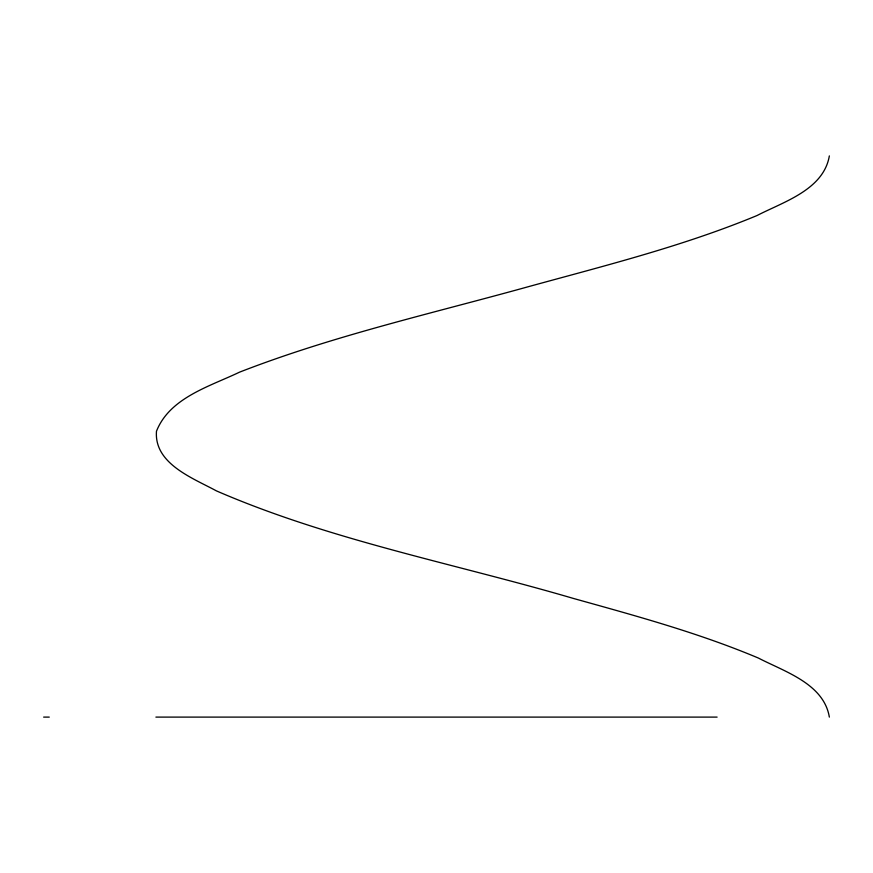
<?xml version="1.0" encoding="UTF-8"?>
<svg xmlns="http://www.w3.org/2000/svg" width="873" height="873" viewBox="0 0 873 873"><rect width="100%" height="100%" fill="white"/><g stroke="black" fill="none" stroke-linecap="round" stroke-linejoin="round"><path stroke-width="1.31" d="M829.35 155.896C823.577 189.757 783.714 201.739 757.055 215.522C683.013 246.23 604.934 265.632 527.816 286.846C431.317 313.625 332.995 335.778 239.453 372.193C209.662 386.477 169.722 397.673 156.474 431.24C153.986 463.825 192.889 478.077 216.373 490.866C330.692 540.409 454.342 563.511 573.375 598.431C635.784 615.836 698.596 632.87 758.419 658.067C784.652 671.686 823.796 683.723 829.35 717.104M43.65 717.104L49.259 717.104M155.896 717.104L717.104 717.104"/></g></svg>
